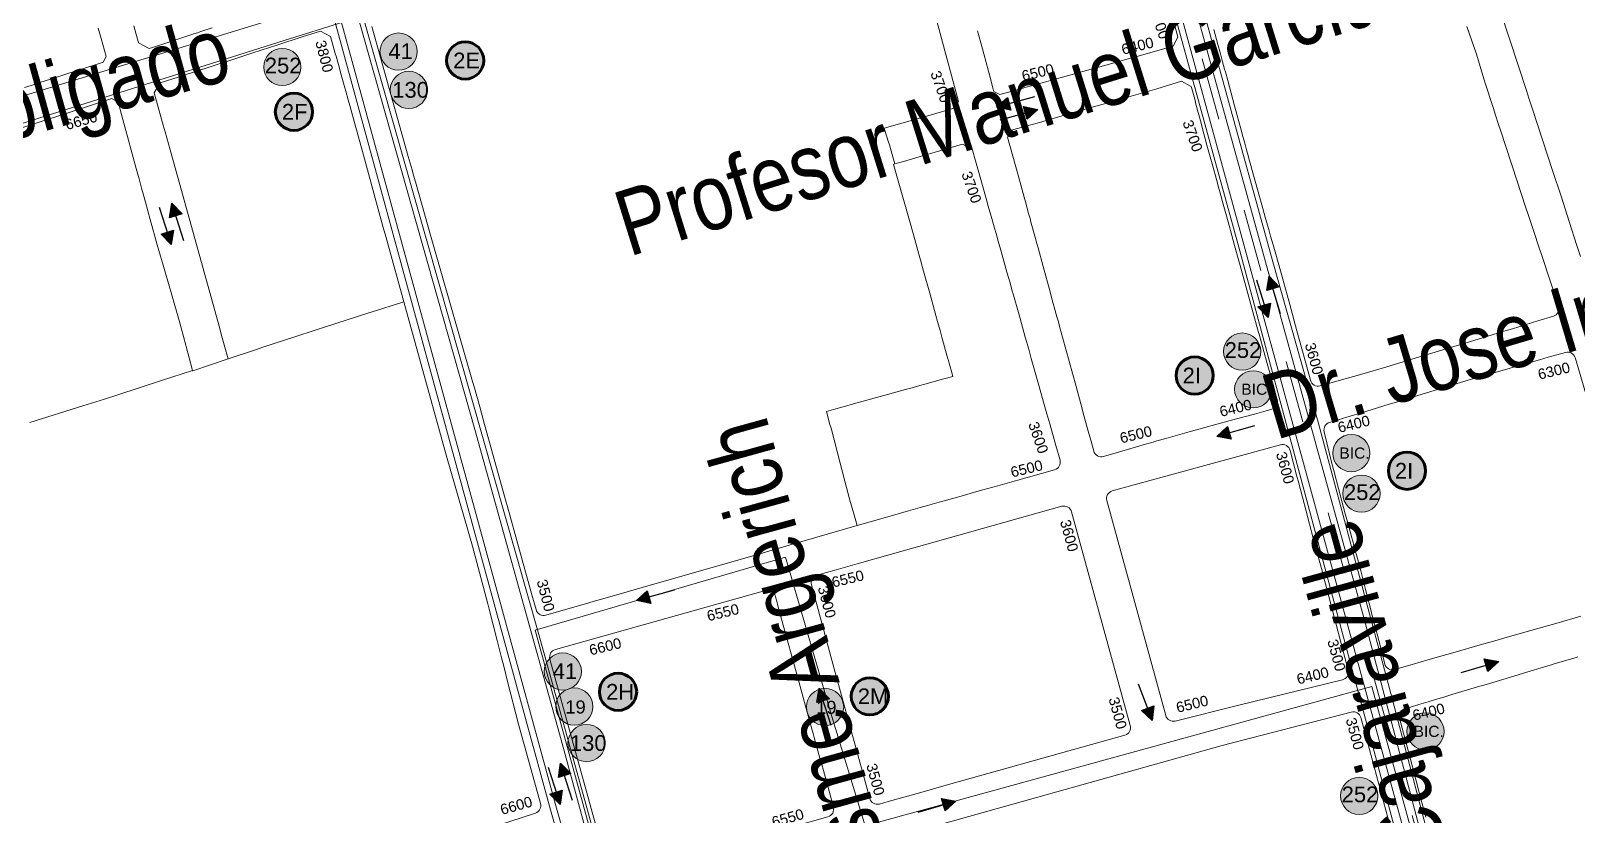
# Model space of a CAD drawing. Header units: millimetres. Extents: x 11558 to 23675, y 49449 to 61482.
# Drawn here: x 14099 to 14689, y 56979 to 57278 of the extents above; entities that cross this region are included whole.
import ezdxf

# ---------------------------------------------------------------- set-up
doc = ezdxf.new("R2010")
doc.units = ezdxf.units.MM
doc.linetypes.add('ACAD_ISO03W100', pattern=[30, 12, -18])
for name, color, linetype in [('0. plano base - nombres calles', 22, 'Continuous'), ('0. Plano Base - PLANO', 254, 'Continuous'), ('0. Plano base - sentido calles', 253, 'Continuous'), ('0.BARRIOS - DIVISIÓN', 12, 'ACAD_ISO03W100'), ('7. puesta en valor CC la lucila', 212, 'Continuous'), ('numeración', 7, 'Continuous')]:
    doc.layers.add(name, color=color, linetype=linetype)
for name, color, linetype, true_color in [('Linea 130 IDA', 7, 'Continuous', 0x26921c), ('Linea 130 REGRESO', 7, 'Continuous', 0x7a5c00), ('Linea 175', 7, 'Continuous', 0x1090da), ('Linea 19 Estación Carapachay', 7, 'Continuous', 0xa80000), ('Linea 19 Plaza Miserere', 7, 'Continuous', 0x575757), ('Linea 252', 7, 'Continuous', 0x0d2f78), ('Linea 41 Munro', 7, 'Continuous', 0xa3a300), ('Linea 41 San Cristobal', 7, 'Continuous', 0xe67300)]:
    doc.layers.add(name, color=color, linetype=linetype, true_color=true_color)
doc.layers.add('Linea Bicentenario Original', color=7, linetype='Continuous', true_color=0x0000cc, transparency=0.5)
doc.layers.get('7. puesta en valor CC la lucila').off()
doc.styles.get("Standard").update_dxf_attribs({"font": 'arial.ttf'})

# ---------------------------------------------------------------- blocks, each defined once
blk = doc.blocks.new('MANZANAS')
at = {"layer": '0. Plano Base - PLANO', "color": 0, "linetype": 'Continuous', "lineweight": 5}
for points in [[(5633826.94, 6178673.79), (5633823.78, 6178676.92), (5633816.97, 6178683.66), (5633809.78, 6178690.75), (5633802.66, 6178697.74), (5633784.77, 6178715.3), (5633781.59, 6178718.41), (5633779.68, 6178720.3), (5633749.08, 6178750.33)], [(5633648.15, 6178681.26), (5633651.9, 6178677.22), (5633651.86, 6178673.3), (5633646.06, 6178667.88), (5633641.77, 6178663.87), (5633638.45, 6178660.77), (5633632.03, 6178654.77), (5633628.74, 6178651.7), (5633625.64, 6178648.8), (5633619.09, 6178642.68), (5633612.8, 6178636.83), (5633610.75, 6178634.94), (5633608.83, 6178633.15), (5633608.37, 6178632.72), (5633606.59, 6178631.07), (5633601.59, 6178626.42), (5633599, 6178626.43), (5633598.13, 6178627.39), (5633595.96, 6178629.77), (5633589.04, 6178637.35), (5633588.79, 6178637.63), (5633588.66, 6178637.77), (5633586.08, 6178640.59), (5633582.82, 6178644.16)], [(5633322.91, 6178510.36), (5633319.69, 6178507.08), (5633318.69, 6178506.06), (5633317.74, 6178505.09), (5633310.68, 6178497.89), (5633306.08, 6178493.19), (5633305.14, 6178492.24), (5633300.53, 6178492.3), (5633295.97, 6178497.22)], [(5633284.34, 6178490.13), (5633287.09, 6178487.19), (5633291.95, 6178481.97), (5633291.94, 6178479.46), (5633285.63, 6178473.07), (5633282.3, 6178469.71), (5633278.62, 6178465.99), (5633274.07, 6178461.39), (5633271.64, 6178458.93), (5633269.76, 6178457.03)], [(5633274.4, 6178441.35), (5633281.36, 6178448.39), (5633288.71, 6178455.83), (5633295.24, 6178462.54), (5633300.97, 6178468.39), (5633301.19, 6178468.62), (5633302.84, 6178468.6), (5633304.2, 6178468.59), (5633305.06, 6178467.61), (5633305.23, 6178467.42), (5633305.42, 6178467.19), (5633306.45, 6178466.01), (5633309.71, 6178462.47), (5633315.3, 6178456.41), (5633316.02, 6178455.63), (5633318.98, 6178452.41), (5633321.93, 6178449.21), (5633324.65, 6178446.26), (5633327.17, 6178443.53), (5633328.66, 6178441.91), (5633330.92, 6178439.46), (5633335.53, 6178434.45), (5633342.41, 6178426.99), (5633349.59, 6178419.52), (5633356.52, 6178412.3), (5633363.25, 6178405.29), (5633365.19, 6178403.17), (5633369.87, 6178398.05), (5633370.19, 6178397.7), (5633376.2, 6178391.13), (5633376.57, 6178390.72), (5633367.85, 6178381.8), (5633355.57, 6178369.25), (5633351.73, 6178365.43), (5633345.65, 6178359.39), (5633330.59, 6178344.44)]]:
    blk.add_lwpolyline(points, dxfattribs=at)
for points in [[(5633747.91, 6178731.66), (5633756.07, 6178724.12), (5633762.86, 6178716.95), (5633764.42, 6178715.42), (5633770.25, 6178709.7), (5633771.12, 6178708.84), (5633773.28, 6178706.72), (5633775.98, 6178704.07), (5633777.56, 6178702.51), (5633792.24, 6178688.1), (5633799.63, 6178680.88), (5633801.79, 6178678.77), (5633807, 6178673.71), (5633811.11, 6178669.72), (5633813.93, 6178666.98), (5633828.28, 6178653.05, -0.421737), (5633828.29, 6178648.75), (5633823.85, 6178644.41), (5633816.58, 6178637.29), (5633814.2, 6178634.96), (5633809.29, 6178630.16), (5633802.19, 6178623.22), (5633799.89, 6178620.97), (5633795.46, 6178616.63), (5633787.94, 6178609.28), (5633780.73, 6178602.22), (5633773.55, 6178595.41), (5633761.5, 6178584.08, -0.416777), (5633757.25, 6178584.23), (5633750.99, 6178590.99), (5633743.98, 6178598.58), (5633736.84, 6178606.3), (5633730.07, 6178613.62), (5633723.25, 6178620.87), (5633720.74, 6178623.54), (5633718.3, 6178626.13), (5633716.56, 6178627.98), (5633713.51, 6178631.22), (5633710.83, 6178634.07), (5633709.83, 6178635.13), (5633705.63, 6178639.59), (5633703.41, 6178641.95), (5633700.46, 6178645.14), (5633699.2, 6178646.51), (5633697.31, 6178648.57), (5633696.49, 6178649.47), (5633695, 6178651.09), (5633693.17, 6178653.08), (5633690.78, 6178655.68), (5633689.98, 6178656.56), (5633683.21, 6178663.92), (5633676.43, 6178671.31), (5633674.1, 6178673.81), (5633673.33, 6178674.64), (5633671.36, 6178676.76), (5633669.89, 6178678.33), (5633669.21, 6178679.07), (5633666.72, 6178681.75), (5633662.66, 6178686.11)], [(5633563.68, 6178644.13), (5633588.89, 6178616.79), (5633588.87, 6178614.02), (5633581.59, 6178607.18), (5633568.32, 6178594.7), (5633569.33, 6178593.68), (5633572.01, 6178590.97), (5633573.06, 6178589.91), (5633575.72, 6178587.13), (5633578.25, 6178584.39), (5633577.84, 6178583.97), (5633593.8, 6178567.12), (5633598.35, 6178562.37), (5633601.27, 6178559.15), (5633602.92, 6178557.37), (5633604.46, 6178555.72), (5633604.57, 6178555.6), (5633606.9, 6178553.1), (5633612.86, 6178546.68), (5633618.85, 6178540.23), (5633620.47, 6178538.48), (5633622.92, 6178535.85), (5633624.73, 6178533.91), (5633629.92, 6178528.32), (5633630.49, 6178527.7), (5633630.73, 6178527.44), (5633633.96, 6178523.97), (5633635.3, 6178522.52), (5633632.73, 6178520.14), (5633627.21, 6178515.01), (5633625.73, 6178513.63), (5633622.81, 6178510.92), (5633622.27, 6178510.43), (5633616.41, 6178504.98), (5633608.26, 6178497.41), (5633605.78, 6178495.11), (5633604.53, 6178493.92), (5633601.35, 6178490.9), (5633598.74, 6178488.42), (5633602.16, 6178484.64), (5633603.17, 6178483.54), (5633612.43, 6178473.33), (5633617.21, 6178468.07), (5633622.25, 6178462.51), (5633623.73, 6178460.88), (5633627.25, 6178457.19), (5633629.2, 6178455.13), (5633620.54, 6178446.9), (5633609.58, 6178436.48), (5633599.52, 6178426.92), (5633570.85, 6178399.75), (5633559.24, 6178388.76), (5633555.45, 6178385.17), (5633553.38, 6178383.21), (5633551.79, 6178381.71), (5633539.38, 6178369.96, -0.416512), (5633535.12, 6178370.09), (5633531.15, 6178374.35), (5633506.96, 6178400.31), (5633506.06, 6178401.28), (5633485.05, 6178423.82), (5633480.33, 6178428.89), (5633475.2, 6178434.4), (5633473.43, 6178436.22), (5633433.37, 6178478.41), (5633419.53, 6178493.21), (5633416.47, 6178496.49), (5633415.65, 6178497.36), (5633412.02, 6178501.24), (5633376.79, 6178538.91)], [(5633890.49, 6178551.85), (5633883.27, 6178545.03), (5633876.01, 6178538.17), (5633868.53, 6178531.11), (5633867.67, 6178530.29), (5633864.58, 6178527.37), (5633861.41, 6178524.39), (5633854.18, 6178517.55), (5633846.96, 6178510.74), (5633841.78, 6178505.84), (5633836.65, 6178500.99, -0.421659), (5633832.36, 6178501.17), (5633826.22, 6178508), (5633822.49, 6178512.16), (5633819.67, 6178515.3), (5633818.44, 6178516.68), (5633814.08, 6178521.53), (5633812.78, 6178522.97), (5633812.04, 6178523.8), (5633807.87, 6178528.44), (5633803.53, 6178533.17), (5633802.76, 6178534.01), (5633800.73, 6178536.22), (5633800.2, 6178536.81), (5633798.75, 6178538.38), (5633798.67, 6178538.47), (5633797.68, 6178539.55), (5633795.62, 6178541.8), (5633792.56, 6178545.13), (5633785.81, 6178552.49), (5633781.35, 6178557.35), (5633779.17, 6178559.75), (5633770.94, 6178569.21, -0.3975), (5633771.11, 6178573.32), (5633776.06, 6178578.16), (5633781.07, 6178583.07), (5633783.01, 6178584.97), (5633788.16, 6178590), (5633790.23, 6178592.01), (5633797.6, 6178599.22), (5633804.42, 6178605.88), (5633811.64, 6178612.93), (5633819.09, 6178620.04), (5633826.43, 6178626.99), (5633831.27, 6178631.56), (5633833.77, 6178633.93), (5633838.72, 6178638.61, -0.411206), (5633842.94, 6178638.52), (5633852.96, 6178628.15)], [(5633873.31, 6178456.44), (5633866.79, 6178463.57), (5633864.26, 6178466.34), (5633862.35, 6178468.43), (5633859.9, 6178471.12), (5633846.92, 6178485.3, -0.405634), (5633847.05, 6178489.48), (5633848.67, 6178491.05), (5633851.07, 6178493.38), (5633853.76, 6178495.99), (5633855.81, 6178497.98), (5633858.27, 6178500.36), (5633860.58, 6178502.6), (5633867.91, 6178509.72), (5633870.34, 6178512.07), (5633875.13, 6178516.71), (5633882.04, 6178523.41), (5633887.04, 6178528.26), (5633889.3, 6178530.46), (5633889.55, 6178530.7), (5633892.76, 6178533.81), (5633895.85, 6178536.81), (5633896.59, 6178537.53)], [(5633672.79, 6178333.55), (5633791.65, 6178444.81), (5633829.54, 6178478.94, -0.41147), (5633833.76, 6178478.74), (5633837.66, 6178474.5), (5633863.14, 6178446.74)], [(5633330.59, 6178344.44), (5633345.65, 6178359.39), (5633351.73, 6178365.43), (5633355.57, 6178369.25), (5633367.85, 6178381.8), (5633376.57, 6178390.72), (5633376.65, 6178390.64), (5633386.62, 6178400.87), (5633386.55, 6178400.95), (5633394.22, 6178408.81), (5633396.55, 6178411.19), (5633405, 6178419.85), (5633411.28, 6178426.28), (5633413.64, 6178428.64), (5633426.25, 6178441.26), (5633428.4, 6178443.41), (5633434.36, 6178449.37), (5633435.26, 6178450.27), (5633436.12, 6178451.14), (5633477.77, 6178406.38), (5633502.41, 6178380.44), (5633517.69, 6178363.6), (5633519.12, 6178362.03), (5633527.42, 6178352.83), (5633531.94, 6178347.75), (5633533.76, 6178345.69), (5633538.14, 6178340.77), (5633549.31, 6178328.2), (5633570.81, 6178305.17, -0.401635), (5633570.75, 6178301.02), (5633556.63, 6178286.65)]]:
    blk.add_lwpolyline(points, format="xyb", dxfattribs=at)
for points in [[(5633677.86, 6178541.94), (5633666.6, 6178554.12), (5633663.98, 6178556.95), (5633663.06, 6178557.95), (5633661.49, 6178559.65), (5633660.15, 6178561.1), (5633654.53, 6178567.16), (5633653.43, 6178568.35), (5633646.63, 6178575.7), (5633641.59, 6178581.14), (5633639.74, 6178583.14), (5633639.04, 6178583.89), (5633634.3, 6178589.01), (5633634.03, 6178589.3), (5633633.69, 6178589.67), (5633632.05, 6178591.44), (5633629.79, 6178593.88), (5633627.92, 6178595.9), (5633622.03, 6178602.26), (5633611.72, 6178613.39), (5633611.88, 6178616.35), (5633616.43, 6178620.65), (5633619.26, 6178623.33), (5633622.54, 6178626.45), (5633628.83, 6178632.41), (5633635.57, 6178638.79), (5633639.37, 6178642.39), (5633641.65, 6178644.55), (5633647.73, 6178650.32), (5633653.78, 6178656.05), (5633660.88, 6178662.97), (5633665.1, 6178662.84), (5633666.22, 6178661.62), (5633668.86, 6178658.73), (5633669.8, 6178657.7), (5633674.84, 6178652.18), (5633676.02, 6178650.89), (5633680.77, 6178645.68), (5633686.41, 6178639.58), (5633689.99, 6178635.73), (5633692.07, 6178633.49), (5633693.33, 6178632.14), (5633696.62, 6178628.59), (5633699.16, 6178625.87), (5633703, 6178621.74), (5633703.74, 6178620.94), (5633707.75, 6178616.63), (5633711.92, 6178612.15), (5633713.2, 6178610.76), (5633731.24, 6178591.36), (5633731.71, 6178590.86), (5633737.4, 6178584.74), (5633744.41, 6178577.2), (5633744.93, 6178576.64), (5633748.47, 6178572.84), (5633749.39, 6178571.84, -0.415202), (5633749.23, 6178567.6), (5633747.58, 6178566.08), (5633744.17, 6178562.93), (5633737.17, 6178556.46), (5633725.24, 6178545.45), (5633721.78, 6178542.25), (5633719.12, 6178539.73), (5633715.19, 6178535.98), (5633714.79, 6178535.59), (5633712.63, 6178533.53), (5633707.44, 6178528.58), (5633704.15, 6178525.44), (5633700.49, 6178521.96, -0.418733), (5633696.22, 6178522.09), (5633693.59, 6178524.93), (5633691.48, 6178527.22), (5633686, 6178533.14), (5633684.47, 6178534.79)], [(5633686.27, 6178508.81), (5633678.71, 6178501.72), (5633677.57, 6178500.65), (5633676.02, 6178499.2), (5633674.59, 6178497.86), (5633669.8, 6178493.38), (5633665.53, 6178489.37), (5633663.13, 6178487.12), (5633659.86, 6178484.06), (5633657.08, 6178481.45), (5633652.82, 6178477.45), (5633649.46, 6178474.31), (5633647.37, 6178472.35), (5633644, 6178469.19), (5633638.01, 6178463.5), (5633629.2, 6178455.13), (5633627.25, 6178457.19), (5633623.73, 6178460.88), (5633622.25, 6178462.51), (5633617.21, 6178468.07), (5633612.43, 6178473.33), (5633603.17, 6178483.54), (5633602.16, 6178484.64), (5633598.74, 6178488.42), (5633601.35, 6178490.9), (5633604.53, 6178493.92), (5633605.78, 6178495.11), (5633608.26, 6178497.41), (5633616.41, 6178504.98), (5633622.27, 6178510.43), (5633622.81, 6178510.92), (5633625.73, 6178513.63), (5633627.21, 6178515.01), (5633632.73, 6178520.14), (5633635.3, 6178522.52), (5633633.96, 6178523.97), (5633630.73, 6178527.44), (5633630.49, 6178527.7), (5633629.92, 6178528.32), (5633624.73, 6178533.91), (5633622.92, 6178535.85), (5633620.47, 6178538.48), (5633618.85, 6178540.23), (5633612.86, 6178546.68), (5633606.9, 6178553.1), (5633604.57, 6178555.6), (5633604.46, 6178555.72), (5633602.92, 6178557.37), (5633601.27, 6178559.15), (5633598.35, 6178562.37), (5633593.8, 6178567.12), (5633577.84, 6178583.97), (5633578.25, 6178584.39), (5633580.79, 6178586.77), (5633584.32, 6178590.18), (5633586.52, 6178592.3), (5633590.46, 6178596.11), (5633597.66, 6178603.07), (5633602.03, 6178602.9), (5633602.4, 6178602.5), (5633603.45, 6178601.38), (5633603.78, 6178601.04), (5633609.5, 6178594.94), (5633612.99, 6178591.23), (5633615.67, 6178588.38), (5633617.34, 6178586.6), (5633620.7, 6178583.02), (5633623.32, 6178580.23), (5633624.77, 6178578.69), (5633626.86, 6178576.47), (5633629.34, 6178573.82), (5633635.29, 6178567.48), (5633635.61, 6178567.14), (5633637.94, 6178564.66), (5633640.77, 6178561.65), (5633640.93, 6178561.48), (5633646.93, 6178555.1), (5633650.25, 6178551.55), (5633652.95, 6178548.68), (5633656.29, 6178545.13), (5633658.74, 6178542.51), (5633666.42, 6178534.33), (5633670.63, 6178529.86), (5633673.83, 6178526.45), (5633676.55, 6178523.55), (5633682.47, 6178517.25), (5633686.41, 6178513.06, -0.414507)], [(5633790.18, 6178461.52), (5633771.44, 6178444.88, -0.408138), (5633767.24, 6178445.08), (5633709.39, 6178507.57, -0.414085), (5633709.55, 6178511.81), (5633758.41, 6178557.09, -0.417006), (5633762.66, 6178556.9), (5633769.24, 6178549.68), (5633771.4, 6178547.29), (5633775.11, 6178543.21), (5633778.82, 6178539.13), (5633782.32, 6178535.28), (5633785.99, 6178531.25), (5633795.1, 6178521.23), (5633796.67, 6178519.49), (5633798.17, 6178517.85), (5633821.08, 6178492.64, -0.419699), (5633820.84, 6178488.37)], [(5633699.43, 6178497.59), (5633756.99, 6178435.45, -0.412621), (5633756.84, 6178431.23), (5633705.1, 6178382.77), (5633697.71, 6178375.86), (5633688.3, 6178367.05), (5633685.76, 6178364.66, -0.416356), (5633681.5, 6178364.82), (5633656.42, 6178391.99), (5633651.84, 6178396.96), (5633647.65, 6178401.5), (5633644.32, 6178405.11), (5633641.03, 6178408.67), (5633624.09, 6178427.03, -0.411956), (5633624.24, 6178431.26), (5633629.87, 6178436.53), (5633635.86, 6178442.15), (5633645.42, 6178451.1), (5633695.18, 6178497.74, -0.415929)], [(5633670.56, 6178351.3), (5633609.81, 6178294.21, -0.41597), (5633605.56, 6178294.36), (5633604.78, 6178295.19), (5633548.55, 6178355.75, -0.412863), (5633548.7, 6178359.98), (5633609.55, 6178417.01, -0.415676), (5633613.8, 6178416.86), (5633615.21, 6178415.34), (5633616.43, 6178414.02), (5633620.03, 6178410.14), (5633635.89, 6178393.05), (5633644.53, 6178383.73), (5633648.96, 6178378.96), (5633649.93, 6178377.91), (5633650.28, 6178377.53), (5633650.91, 6178376.86), (5633651.91, 6178375.78), (5633652.91, 6178374.7), (5633657.5, 6178369.75), (5633658.26, 6178368.94), (5633665.44, 6178361.2), (5633670.7, 6178355.53, -0.412341)]]:
    blk.add_lwpolyline(points, format="xyb", close=True, dxfattribs=at)
blk.add_lwpolyline([(5633394.22, 6178408.81), (5633386.55, 6178400.95), (5633380.89, 6178407.04), (5633378.84, 6178409.24), (5633378.35, 6178409.76), (5633337.16, 6178453.95), (5633330.06, 6178461.55), (5633325.19, 6178466.77), (5633323.37, 6178468.72), (5633314.61, 6178478.11), (5633314.96, 6178482.5), (5633319.97, 6178487.59), (5633326.05, 6178493.74), (5633326.88, 6178494.59), (5633327.05, 6178494.76), (5633330.16, 6178497.91), (5633332.38, 6178500.16), (5633334.01, 6178501.81), (5633339.36, 6178507.24), (5633341.1, 6178509), (5633348.1, 6178516.09), (5633355.03, 6178523.11), (5633360.18, 6178528.34), (5633364.47, 6178528.26), (5633369.15, 6178523.27), (5633369.84, 6178522.53), (5633372.06, 6178520.16), (5633374.92, 6178517.12), (5633378.41, 6178513.36), (5633379.3, 6178512.41), (5633381.66, 6178509.86), (5633383.16, 6178508.24), (5633388.79, 6178502.17), (5633395.53, 6178494.9), (5633402.51, 6178487.37), (5633409.13, 6178480.23), (5633416.03, 6178472.8), (5633418.47, 6178470.17), (5633422.67, 6178465.63), (5633426.62, 6178461.37), (5633429.49, 6178458.27), (5633436.12, 6178451.14), (5633435.26, 6178450.27), (5633434.36, 6178449.37), (5633428.4, 6178443.41), (5633426.25, 6178441.26), (5633413.64, 6178428.64), (5633411.28, 6178426.28), (5633405, 6178419.85), (5633396.55, 6178411.19)], close=True, dxfattribs=at)
blk = doc.blocks.new('19')
at = {"layer": 'Linea 19 Estación Carapachay', "lineweight": 211, "true_color": 0xededed}
h = blk.add_hatch(color=7, dxfattribs=at)
h.dxf.hatch_style = 1
edge = h.paths.add_edge_path()
edge.add_arc((0, 0), 7.11, 0, 360)
at = {"layer": 'Linea 19 Estación Carapachay', "lineweight": 9}
blk.add_circle((0, 0), 7.11, dxfattribs=at)
at = {"layer": 'Linea 19 Estación Carapachay', "lineweight": 15, "insert": (-3.4, 2.34), "char_height": 5, "attachment_point": 1}
blk.add_mtext_dynamic_manual_height_columns('19', width=16.4579, gutter_width=12.5, heights=[0], dxfattribs=at)
blk = doc.blocks.new('41 munro')
at = {"layer": 'Linea 41 Munro', "lineweight": 211, "true_color": 0xededed}
h = blk.add_hatch(color=7, dxfattribs=at)
h.dxf.hatch_style = 1
edge = h.paths.add_edge_path()
edge.add_arc((0, 0), 7.11, 0, 360)
at = {"layer": 'Linea 41 Munro', "lineweight": 9}
blk.add_circle((0, 0), 7.11, dxfattribs=at)
at = {"layer": 'Linea 41 Munro', "color": 188, "lineweight": 211, "true_color": 0x0a090b, "insert": (-3.86, 3.14), "char_height": 6, "attachment_point": 1}
blk.add_mtext_dynamic_manual_height_columns('{\\C256;41}', width=6.7534, gutter_width=12.5, heights=[0], dxfattribs=at)
blk = doc.blocks.new('130 vuelta')
at = {"layer": 'Linea 130 REGRESO', "lineweight": 211, "true_color": 0xededed}
h = blk.add_hatch(color=7, dxfattribs=at)
h.dxf.hatch_style = 1
edge = h.paths.add_edge_path()
edge.add_arc((0, 0), 7.11, 0, 360)
at = {"layer": 'Linea 130 REGRESO', "lineweight": 9}
blk.add_circle((0, 0), 7.11, dxfattribs=at)
at = {"layer": 'Linea 130 REGRESO', "lineweight": 211, "insert": (-6.36, 3.02), "char_height": 6, "attachment_point": 1}
blk.add_mtext_dynamic_manual_height_columns('130', width=7.0238, gutter_width=12.5, heights=[0], dxfattribs=at)
blk = doc.blocks.new('bic. original ida')
at = {"layer": 'Linea Bicentenario Original', "lineweight": 211, "true_color": 0xededed, "transparency": 33554674}
h = blk.add_hatch(color=7, dxfattribs=at)
h.dxf.hatch_style = 1
edge = h.paths.add_edge_path()
edge.add_arc((0, 0), 7.11, 0, 360)
at = {"layer": 'Linea Bicentenario Original', "color": 165, "lineweight": 9, "true_color": 0x5e67af}
blk.add_circle((0, 0), 7.11, dxfattribs=at)
at = {"layer": 'Linea Bicentenario Original', "color": 165, "lineweight": 15, "true_color": 0x5e67af, "insert": (-4.55, 2.15), "char_height": 4.25, "attachment_point": 1}
blk.add_mtext_dynamic_manual_height_columns('BIC.', width=16.4579, gutter_width=12.5, heights=[0], dxfattribs=at)
blk = doc.blocks.new('bic. original vuelta')
at = {"layer": 'Linea Bicentenario Original', "lineweight": 211, "true_color": 0xededed, "transparency": 33554674}
h = blk.add_hatch(color=7, dxfattribs=at)
h.dxf.hatch_style = 1
edge = h.paths.add_edge_path()
edge.add_arc((0, 0), 7.11, 0, 360)
at = {"layer": 'Linea Bicentenario Original', "color": 14, "lineweight": 15, "true_color": 0x8c0d0d}
blk.add_circle((0, 0), 7.11, dxfattribs=at)
at = {"layer": 'Linea Bicentenario Original', "color": 14, "lineweight": 15, "true_color": 0x8c0d0d, "insert": (-4.55, 2.15), "char_height": 4.25, "attachment_point": 1}
blk.add_mtext_dynamic_manual_height_columns('BIC.', width=16.4579, gutter_width=12.5, heights=[0], dxfattribs=at)
blk = doc.blocks.new('252')
at = {"layer": 'Linea 252', "lineweight": 211, "true_color": 0xededed}
h = blk.add_hatch(color=7, dxfattribs=at)
h.dxf.hatch_style = 1
edge = h.paths.add_edge_path()
edge.add_arc((0, 0), 7.11, 0, 360)
at = {"layer": 'Linea 252', "lineweight": 15}
blk.add_circle((0, 0), 7.11, dxfattribs=at)
at = {"layer": 'Linea 252', "lineweight": 211, "insert": (-6.68, 3.58), "char_height": 6, "attachment_point": 1}
blk.add_mtext_dynamic_manual_height_columns('252', width=22.4945, gutter_width=12.5, heights=[0], dxfattribs=at)

msp = doc.modelspace()

# ---------------------------------------------------------------- hatches: boundary and pattern name
at = {"layer": '0. Plano base - sentido calles', "linetype": 'Continuous', "lineweight": 25, "ltscale": 2, "true_color": 0x1a1a1a}
h = msp.add_hatch(color=250, dxfattribs=at)
h.dxf.hatch_style = 1
h.paths.add_polyline_path([(14467.52, 57248.94), (14473.01, 57247.87), (14472.34, 57250.28)])
h.paths.add_polyline_path([(14467.52, 57248.94), (14472.34, 57250.28), (14471.66, 57252.69)])
h = msp.add_hatch(color=250, dxfattribs=at)
h.dxf.hatch_style = 1
h.paths.add_polyline_path([(14483.31, 57248.15), (14477.82, 57249.22), (14478.49, 57246.81)])
h.paths.add_polyline_path([(14483.31, 57248.15), (14478.49, 57246.81), (14479.17, 57244.4)])
h = msp.add_hatch(color=250, dxfattribs=at)
h.dxf.hatch_style = 1
h.paths.add_polyline_path([(14152.45, 57212.29), (14151.58, 57206.77), (14153.96, 57207.52)])
h.paths.add_polyline_path([(14152.45, 57212.29), (14153.96, 57207.52), (14156.34, 57208.28)])
h = msp.add_hatch(color=250, dxfattribs=at)
h.dxf.hatch_style = 1
h.paths.add_polyline_path([(14152.22, 57196.48), (14153.09, 57202), (14150.71, 57201.24)])
h.paths.add_polyline_path([(14152.22, 57196.48), (14150.71, 57201.24), (14148.32, 57200.49)])
h = msp.add_hatch(color=250, dxfattribs=at)
h.dxf.hatch_style = 1
h.paths.add_polyline_path([(14571.63, 57184.45), (14570.69, 57178.94), (14573.08, 57179.66)])
h.paths.add_polyline_path([(14571.63, 57184.45), (14573.08, 57179.66), (14575.48, 57180.39)])
h = msp.add_hatch(color=250, dxfattribs=at)
h.dxf.hatch_style = 1
h.paths.add_polyline_path([(14571.21, 57168.64), (14572.15, 57174.15), (14569.75, 57173.43)])
h.paths.add_polyline_path([(14571.21, 57168.64), (14569.75, 57173.43), (14567.36, 57172.7)])
h = msp.add_hatch(color=250, dxfattribs=at)
h.dxf.hatch_style = 1
h.paths.add_polyline_path([(14551.59, 57123.23), (14557.07, 57122.16), (14556.4, 57124.57)])
h.paths.add_polyline_path([(14551.59, 57123.23), (14556.4, 57124.57), (14555.73, 57126.98)])
h = msp.add_hatch(color=250, dxfattribs=at)
h.dxf.hatch_style = 1
h.paths.add_polyline_path([(14329.9, 57060.49), (14335.39, 57059.42), (14334.72, 57061.83)])
h.paths.add_polyline_path([(14329.9, 57060.49), (14334.72, 57061.83), (14334.05, 57064.24)])
h = msp.add_hatch(color=250, dxfattribs=at)
h.dxf.hatch_style = 1
h.paths.add_polyline_path([(14659.32, 57037.2), (14653.82, 57038.2), (14654.52, 57035.8)])
h.paths.add_polyline_path([(14659.32, 57037.2), (14654.52, 57035.8), (14655.22, 57033.4)])
h = msp.add_hatch(color=250, dxfattribs=at)
h.dxf.hatch_style = 1
h.paths.add_polyline_path([(14399.72, 57027), (14398.85, 57021.48), (14401.24, 57022.24)])
h.paths.add_polyline_path([(14399.72, 57027), (14401.24, 57022.24), (14403.62, 57022.99)])
h = msp.add_hatch(color=250, dxfattribs=at)
h.dxf.hatch_style = 1
h.paths.add_polyline_path([(14526.96, 57014.71), (14527.51, 57020.27), (14525.18, 57019.38)])
h.paths.add_polyline_path([(14526.96, 57014.71), (14525.18, 57019.38), (14522.84, 57018.49)])
h = msp.add_hatch(color=250, dxfattribs=at)
h.dxf.hatch_style = 1
h.paths.add_polyline_path([(14300.97, 56998.37), (14300.1, 56992.85), (14302.48, 56993.61)])
h.paths.add_polyline_path([(14300.97, 56998.37), (14302.48, 56993.61), (14304.87, 56994.36)])
h = msp.add_hatch(color=250, dxfattribs=at)
h.dxf.hatch_style = 1
h.paths.add_polyline_path([(14300.74, 56982.56), (14301.61, 56988.08), (14299.23, 56987.33)])
h.paths.add_polyline_path([(14300.74, 56982.56), (14299.23, 56987.33), (14296.85, 56986.57)])
h = msp.add_hatch(color=250, dxfattribs=at)
h.dxf.hatch_style = 1
h.paths.add_polyline_path([(14451.91, 56983.89), (14446.41, 56984.89), (14447.11, 56982.49)])
h.paths.add_polyline_path([(14451.91, 56983.89), (14447.11, 56982.49), (14447.81, 56980.09)])
at = {"layer": 'Linea 175', "lineweight": 211, "true_color": 0xededed}
h = msp.add_hatch(color=7, dxfattribs=at)
h.dxf.hatch_style = 1
edge = h.paths.add_edge_path()
edge.add_arc((14264.51, 57266.85), 7.11, 0, 360)
h = msp.add_hatch(color=7, dxfattribs=at)
h.dxf.hatch_style = 1
edge = h.paths.add_edge_path()
edge.add_arc((14199.09, 57247.24), 7.11, 0, 360)
h = msp.add_hatch(color=7, dxfattribs=at)
h.dxf.hatch_style = 1
edge = h.paths.add_edge_path()
edge.add_arc((14543.16, 57146.46), 7.11, 0, 360)
h = msp.add_hatch(color=7, dxfattribs=at)
h.dxf.hatch_style = 1
edge = h.paths.add_edge_path()
edge.add_arc((14624.26, 57110.08), 7.11, 0, 360)
h = msp.add_hatch(color=7, dxfattribs=at)
h.dxf.hatch_style = 1
edge = h.paths.add_edge_path()
edge.add_arc((14322.92, 57025.62), 7.11, 0, 360)
h = msp.add_hatch(color=7, dxfattribs=at)
h.dxf.hatch_style = 1
edge = h.paths.add_edge_path()
edge.add_arc((14419.08, 57023.91), 7.11, 0, 360)
at = {"layer": 'Linea Bicentenario Original', "lineweight": 15, "true_color": 0x8c0d0d}
h = msp.add_hatch(dxfattribs=at)
h.set_pattern_fill('AR-HBONE', color=14)
h.set_pattern_definition([(45, (-275.87, 3830), (1e-14, 143.6841), [304.8, -101.6]), (135, (-204.02, 3901.85), (1e-14, 143.6841), [304.8, -101.6])])
h.paths.add_polyline_path([(14564.98, 57139.8, 1), (14573.34, 57139.8, 1)])
h.paths.add_polyline_path([(14565.6, 57137.16), (14573.64, 57137.16), (14573.64, 57142.31), (14565.6, 57142.31)], flags=9)
at = {"layer": 'Linea Bicentenario Original', "lineweight": 15, "true_color": 0x5e67af}
h = msp.add_hatch(dxfattribs=at)
h.set_pattern_fill('AR-HBONE', color=165)
h.set_pattern_definition([(45, (-244.92, 3806.78), (1e-14, 143.6841), [304.8, -101.6]), (135, (-173.08, 3878.62), (1e-14, 143.6841), [304.8, -101.6])])
h.paths.add_polyline_path([(14595.92, 57116.58, 1), (14604.28, 57116.58, 1)])
h.paths.add_polyline_path([(14596.54, 57113.93), (14604.58, 57113.93), (14604.58, 57119.09), (14596.54, 57119.09)], flags=9)
h = msp.add_hatch(dxfattribs=at)
h.set_pattern_fill('AR-HBONE', color=165)
h.set_pattern_definition([(45, (-216.23, 3699.13), (1e-14, 143.6841), [304.8, -101.6]), (135, (-144.39, 3770.98), (1e-14, 143.6841), [304.8, -101.6])])
h.paths.add_polyline_path([(14624.61, 57008.93, 1), (14632.97, 57008.93, 1)])
h.paths.add_polyline_path([(14625.23, 57006.29), (14633.27, 57006.29), (14633.27, 57011.44), (14625.23, 57011.44)], flags=9)

# ---------------------------------------------------------------- linework, layer by layer
at = {"layer": '0. Plano base - sentido calles', "color": 250, "linetype": 'Continuous', "lineweight": 25, "ltscale": 2, "true_color": 0x1a1a1a}
for points in [[(14481.97, 57252.97), (14467.52, 57248.94), (14471.66, 57252.69), (14473.01, 57247.87), (14467.52, 57248.94)], [(14468.86, 57244.12), (14483.31, 57248.15), (14479.17, 57244.4), (14477.82, 57249.22), (14483.31, 57248.15)], [(14147.68, 57210.78), (14152.22, 57196.48), (14148.32, 57200.49), (14153.09, 57202), (14152.22, 57196.48)], [(14156.98, 57197.99), (14152.45, 57212.29), (14156.34, 57208.28), (14151.58, 57206.77), (14152.45, 57212.29)], [(14575.99, 57170.1), (14571.63, 57184.45), (14575.48, 57180.39), (14570.69, 57178.94), (14571.63, 57184.45)], [(14566.85, 57183), (14571.21, 57168.64), (14567.36, 57172.7), (14572.15, 57174.15), (14571.21, 57168.64)], [(14566.04, 57127.26), (14551.59, 57123.23), (14555.73, 57126.98), (14557.07, 57122.16), (14551.59, 57123.23)], [(14344.35, 57064.51), (14329.9, 57060.49), (14334.05, 57064.24), (14335.39, 57059.42), (14329.9, 57060.49)], [(14644.92, 57033), (14659.32, 57037.2), (14655.22, 57033.4), (14653.82, 57038.2), (14659.32, 57037.2)], [(14404.26, 57012.7), (14399.72, 57027), (14403.62, 57022.99), (14398.85, 57021.48), (14399.72, 57027)], [(14521.61, 57028.72), (14526.96, 57014.71), (14522.84, 57018.49), (14527.51, 57020.27), (14526.96, 57014.71)], [(14296.21, 56996.86), (14300.74, 56982.56), (14296.85, 56986.57), (14301.61, 56988.08), (14300.74, 56982.56)], [(14305.51, 56984.07), (14300.97, 56998.37), (14304.87, 56994.36), (14300.1, 56992.85), (14300.97, 56998.37)], [(14437.51, 56979.69), (14451.91, 56983.89), (14447.81, 56980.09), (14446.41, 56984.89), (14451.91, 56983.89)]]:
    msp.add_lwpolyline(points, dxfattribs=at)
at = {"layer": '0.BARRIOS - DIVISIÓN', "color": 14, "lineweight": 18, "ltscale": 2}
msp.add_lwpolyline([(15715, 57785.56), (15659.17, 57980.29), (15600.3, 58166.89), (14700.29, 57882.38), (13687.9, 57563.48), (13967.63, 56603.49), (14314.52, 56710.66), (14354.72, 56697.3), (14379.79, 56701.5), (14680.7, 56781.83), (14509.55, 57399.16), (14769.24, 57483.68), (15026.71, 57568.38), (15362.99, 57676.67), (15715, 57785.56)], dxfattribs=at)
at = {"layer": 'Linea 130 IDA', "lineweight": 15}
msp.add_lwpolyline([(14101.84, 57694.45), (14172.88, 57438.33), (14215.88, 57286.45), (14299.36, 56981.16), (14332.43, 56865.35), (14392.95, 56657.69), (14408.52, 56602.73), (14438.2, 56497.4), (14424.87, 56302.33), (14760.27, 56278.65), (14909.39, 56268.92), (15072.38, 56257.85), (15174.63, 56250.73), (15289.92, 56242.57), (15331.75, 56230.08), (15381.49, 56215.58), (15524.26, 56220.83), (15624.41, 56224.95), (15751.39, 56229.84), (15772.5, 56230.17), (15997.99, 56238.27), (16053.09, 56142.08), (16105.97, 56053.89)], dxfattribs=at)
at = {"layer": 'Linea 130 REGRESO', "lineweight": 15}
msp.add_lwpolyline([(14788.1, 56285.07), (14495.76, 56304.94), (14432.93, 56309.55), (14443.62, 56466.06), (14445.34, 56492.95), (14436.2, 56523.97), (14424.19, 56564.64), (14396.5, 56663.67), (14372.02, 56750.41), (14341.99, 56856.76), (14321.2, 56933.77), (14301.21, 57007.28), (14268.22, 57125.84), (14221.97, 57289.13), (14111.43, 57694.77)], dxfattribs=at)
at = {"layer": 'Linea 175', "lineweight": 211}
for centre in [(14264.51, 57266.85), (14199.09, 57247.24), (14543.16, 57146.46), (14624.26, 57110.08), (14322.92, 57025.62), (14419.08, 57023.91)]:
    msp.add_circle(centre, 7.11, dxfattribs=at)
at = {"layer": 'Linea 19 Estación Carapachay', "lineweight": 15}
msp.add_lwpolyline([(17174.57, 57457.89), (16228.33, 57449.93), (16211.2, 57515.81), (16015.52, 57480.55), (15669.16, 57406.27), (15711.4, 57217.13), (15743.6, 57063.68), (15399.68, 56990.41), (15347.23, 56923.77), (15246.23, 57002.42), (14957.3, 56625.37), (14847.19, 56710.57), (14677.77, 56789.89), (14384.87, 56708.79), (14291.21, 57049.12), (14386.89, 57077.08), (14404.23, 57017.47)], dxfattribs=at)
at = {"layer": 'Linea 19 Plaza Miserere', "lineweight": 15}
msp.add_lwpolyline([(14404.23, 57017.47), (14417.27, 56974.43), (14610.89, 57027.6), (14663.32, 56836.24), (14866.79, 56881.23), (15053.21, 56739.51), (15195.67, 56926.28), (15399.22, 56769.78), (15530.28, 56941.29), (15645.46, 56965.96), (15612.56, 57114.9), (15971.32, 57192.62), (15966.62, 57265.62), (15949.43, 57348.74), (16123.55, 57387.22), (16119.97, 57442.43), (16225.69, 57443.45), (16603.31, 57447.28), (17595.39, 57454.36)], dxfattribs=at)
at = {"layer": 'Linea 252', "lineweight": 15}
for points in [[(15030.41, 56960.52), (14944.18, 57027.09), (14839.34, 56999.48), (14876.95, 56868.51), (14932.75, 56825.51), (14894.82, 56774.64), (14846.48, 56714.62), (14678.48, 56793.91), (14666.35, 56841.23), (14618.16, 57024.97), (14590.37, 57128.68), (14573.09, 57189.91), (14535.04, 57327.6), (14514.74, 57400.21), (14476.79, 57536.08), (14395.24, 57511.47), (14443.01, 57355.49), (14247.88, 57300.06), (14069.1, 57245.19), (13976.5, 57215.44), (13796.67, 57155.63)], [(15040.41, 56950.23), (14896.3, 56766.48), (14781.63, 56854.82), (14658.47, 56827.75), (14611.18, 57004.78), (14560.38, 57194.07), (14513.02, 57366.13), (14424.54, 57341.09), (14326.22, 57313), (14220.24, 57282.3), (14193.32, 57273.78), (14004.57, 57214.1), (13814.62, 57153), (13892.7, 56873.36)]]:
    msp.add_lwpolyline(points, dxfattribs=at)
at = {"layer": 'Linea 41 Munro', "lineweight": 15}
msp.add_lwpolyline([(14524.44, 57683.28), (14442.32, 57657.37), (14522.09, 57371.6), (14224.16, 57288.35), (14292.71, 57047.46), (14359.83, 56804.82), (14419.25, 56590.15), (14446.79, 56492.79), (14433.63, 56306.35), (14762.51, 56284.84), (15297.8, 56248.83), (15385.24, 56223.33), (16032.78, 56248.1), (16758.65, 56286.58)], dxfattribs=at)
at = {"layer": 'Linea 41 San Cristobal', "lineweight": 15}
msp.add_lwpolyline([(16676.89, 55966.27), (16516, 55959.55), (16408.43, 55954.98), (16294.49, 55950.4), (16163.97, 55945.79), (15995.32, 56236.01), (15380.96, 56213.9), (15289.72, 56241.17), (14693.23, 56282.54), (14422.52, 56301.5), (14436.52, 56497.27), (14391.33, 56657.14), (14330.32, 56864.83), (14297.16, 56980.55), (14213.56, 57286.05), (14170.72, 57437.63), (14564.68, 57565.26), (14649.96, 57299.71)], dxfattribs=at)
at = {"layer": 'Linea Bicentenario Original', "color": 165, "lineweight": 15, "true_color": 0x5e67af}
msp.add_lwpolyline([(15270.98, 55841.13), (15303.12, 56210.79), (15306.61, 56259.54), (15308.31, 56438.81), (15406.27, 56573.26), (14854.52, 56998.39), (14749.43, 56970.5), (14637.67, 56940.75), (14607.88, 57053.45), (14521.81, 57365.09), (14439.6, 57659.67), (14522.03, 57686.2), (14481.91, 57812.46), (14577.15, 57843.46), (14596.74, 57789.27)], dxfattribs=at)
at = {"layer": 'Linea Bicentenario Original', "color": 14, "lineweight": 15, "true_color": 0x8c0d0d}
msp.add_lwpolyline([(15474.96, 54947.17), (15468.93, 55089.76), (15461.99, 55309.98), (15977.84, 55329.01), (15960.47, 55789.33), (15248.52, 55763.91), (15288.68, 56244.77), (15306.84, 56249.45), (15374.45, 56229.18), (15460.68, 56430.05), (14880.38, 56875.57), (14873.65, 56880.39), (14661.17, 56833), (14471.07, 57529.64), (14658.37, 57592.11), (14605.15, 57763.93)], dxfattribs=at)

# ---------------------------------------------------------------- block references
at = {"layer": '0. Plano Base - PLANO', "color": 28, "lineweight": 5, "true_color": 0x0d0d0d, "rotation": 332.5463477508169}
msp.add_blockref('MANZANAS', (-7833237.48, -2828296.13), dxfattribs=at)
at = {"layer": '7. puesta en valor CC la lucila', "color": 250, "lineweight": 30, "rotation": 332.5463477508169}
msp.add_blockref('MANZANAS', (-7833237.48, -2828296.13), dxfattribs=at)
at = {"layer": 'Linea 130 REGRESO', "lineweight": 15}
for p in [(14243.01, 57255.6), (14310.88, 57006.03)]:
    msp.add_blockref('130 vuelta', p, dxfattribs=at)
at = {"layer": 'Linea 19 Estación Carapachay', "color": 188, "lineweight": 15, "true_color": 0x0a090b}
for p in [(14306.19, 57019.99), (14401.99, 57019.85)]:
    msp.add_blockref('19', p, dxfattribs=at)
at = {"layer": 'Linea 252', "lineweight": 15}
for p in [(14194.66, 57264.33), (14561.32, 57155.62), (14606.89, 57101.33), (14606.02, 56985.85)]:
    msp.add_blockref('252', p, dxfattribs=at)
at = {"layer": 'Linea 41 Munro', "color": 188, "lineweight": 15, "true_color": 0x0a090b}
for p in [(14239.07, 57270.24), (14301.82, 57033.38)]:
    msp.add_blockref('41 munro', p, dxfattribs=at)
at = {"layer": 'Linea Bicentenario Original', "lineweight": 15}
for name, p in [('bic. original vuelta', (14565.54, 57141.21)), ('bic. original ida', (14603, 57116.82)), ('bic. original ida', (14631.35, 57010.48))]:
    msp.add_blockref(name, p, dxfattribs=at)

# ---------------------------------------------------------------- texts
at = {"layer": '0. plano base - nombres calles', "color": 250, "lineweight": 15, "true_color": 0x1a1a1a, "char_height": 25, "attachment_point": 1}
for s, insert, rotation in [('\\pt77;{\\fArial Narrow|b0|i0|c0|p34;Profesor Manuel García}', (14319.56, 57215.65), 17.36482), ('{\\fArial Narrow|b0|i0|c0|p34;Rafael Obligado}', (13972.09, 57228.96), 15.59268), ('\\pt275;{\\fArial Narrow|b0|i0|c0|p34;Dr. Jose Ingenieros}', (14566.92, 57145.75), 16.59856), ('\\pt100;{\\fArial Narrow|b0|i0|c0|p34;Cosme Argerich}', (14409.79, 56927.42), 105.44335), ('{\\fArial Narrow|b0|i0|c0|p34;Capitán Cajaraville}', (14644.41, 56854.97), 105.37035)]:
    msp.add_mtext_dynamic_manual_height_columns(s, width=329.255, gutter_width=12.5, heights=[0], dxfattribs=dict(at, insert=insert, rotation=rotation))
at = {"layer": 'Linea 175', "lineweight": 211, "char_height": 5.992, "attachment_point": 1}
for s, insert in [('2E', (14259.93, 57269.86)), ('2F', (14194.51, 57250.24)), ('2I', (14538.58, 57149.47)), ('2I', (14619.67, 57113.08)), ('2H', (14318.34, 57028.63)), ('2M', (14414.5, 57026.91))]:
    msp.add_mtext_dynamic_manual_height_columns(s, width=9.5749, gutter_width=12.5, heights=[0], dxfattribs=dict(at, insert=insert))
at = {"layer": 'numeración', "color": 251, "true_color": 0x606162, "char_height": 4, "attachment_point": 1}
for s, insert, rotation in [('\\pt12;3700', (14529.55, 57287.65), 289.34951), ('3800', (14211.09, 57274.95), 284.57499), ('6400', (14514.82, 57272.89), 13.66266), ('\\pt12;3700', (14445.92, 57263.34), 289.34951), ('6500', (14476.73, 57262.76), 13.66266), ('6650', (14111.31, 57244.09), 15.77365), ('\\pt12;3700', (14542.24, 57244.57), 289.34951), ('\\pt12;3700', (14457.77, 57224.91), 289.34951), ('\\pt12;3600', (14589.06, 57159.45), 285.45165), ('6300', (14673.89, 57148.74), 13.66266), ('6400', (14552.28, 57134.53), 13.66266), ('6400', (14597.44, 57128.43), 13.66266), ('\\pt12;3600', (14483.3, 57129.28), 289.34951), ('6500', (14514.19, 57124.4), 13.66266), ('6500', (14472.46, 57111.37), 13.66266), ('\\pt12;3600', (14578.05, 57117.74), 285.30769), ('\\pt12;3600', (14495.55, 57091.83), 285.30769), ('6550', (14404.14, 57069.31), 13.66266), ('3500', (14295.66, 57068.96), 284.57499), ('\\pt12;3600', (14402.99, 57066.48), 285.30769), ('6550', (14356.44, 57056.44), 13.66266), ('6600', (14311.5, 57043.41), 13.66266), ('\\pt12;3500', (14597.66, 57046.13), 285.30769), ('6400', (14581.74, 57032.29), 13.66266), ('\\pt12;3500', (14514.1, 57024.03), 285.30769), ('6500', (14535.7, 57021.45), 13.66266), ('6400', (14626.03, 57018.46), 13.66266), ('\\pt12;3500', (14604.68, 57016.14), 285.30769), ('\\pt12;3500', (14421.55, 56998.67), 285.30769), ('6600', (14277.49, 56982.4), 15.77365), ('6550', (14381.21, 56977.67), 15.77365)]:
    msp.add_mtext_dynamic_manual_height_columns(s, width=16.0314, gutter_width=12.5, heights=[0], dxfattribs=dict(at, insert=insert, rotation=rotation))

doc.saveas('drawing.dxf')
